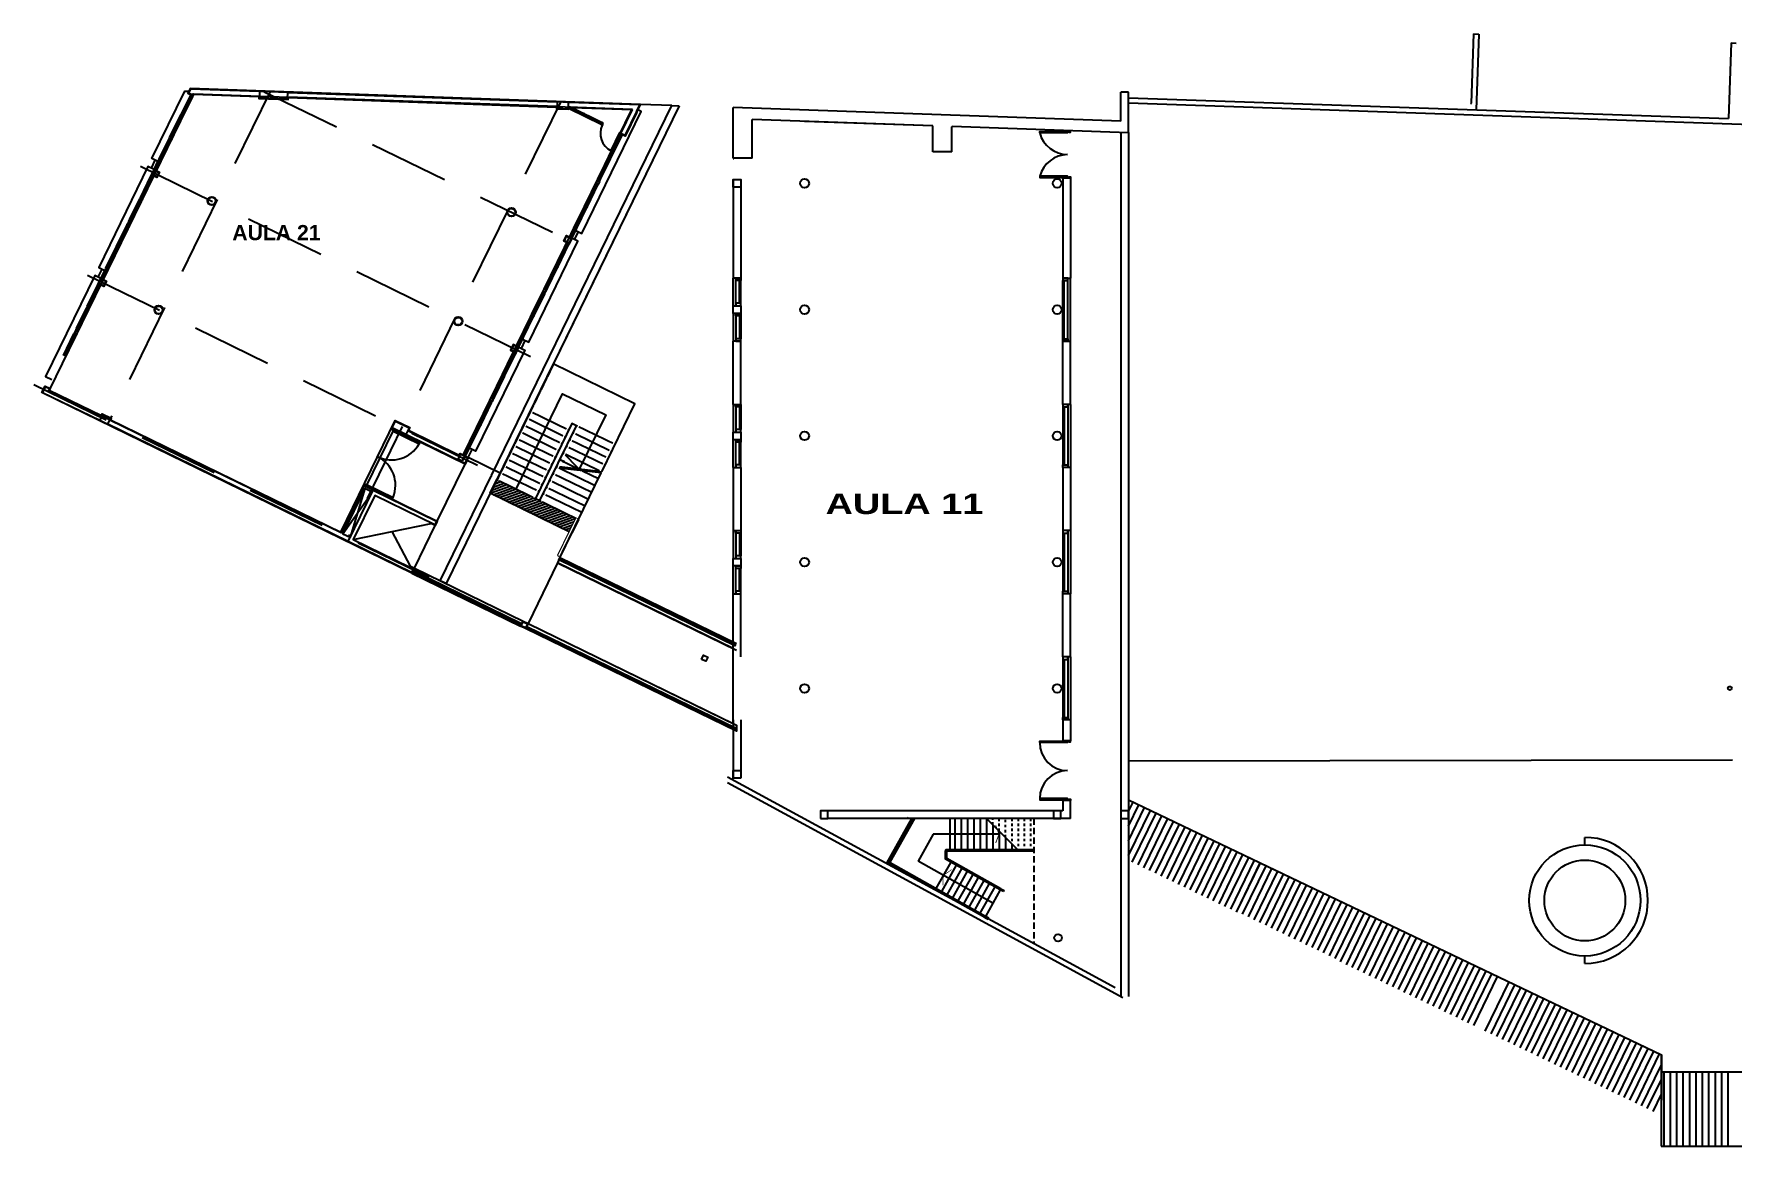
# Model space of a CAD drawing. Header units: millimetres. Extents: x -735 to -481, y 85 to 450.
# Drawn here: x -735.2 to -667.9, y 342.4 to 386.4 of the extents above; entities that cross this region are included whole.
import ezdxf

# ---------------------------------------------------------------- set-up
doc = ezdxf.new("R2010")
doc.units = ezdxf.units.MM
doc.linetypes.add('DASHED', pattern=[0.75, 0.5, -0.25])
doc.linetypes.add('HIDDEN2', pattern=[4.7625, 3.175, -1.5875])
doc.layers.get('0').update_dxf_attribs({"color": 6, "linetype": 'CONTINUOUS'})
for name, color, linetype in [('A-MUROS', 5, 'CONTINUOUS'), ('A-PROYECCION', 3, 'DASHED'), ('BLOQUES', 1, 'CONTINUOUS'), ('CARPDET', 1, 'CONTINUOUS'), ('CARPINTERIAS', 2, 'CONTINUOUS'), ('dib - cotas', 1, 'CONTINUOUS'), ('dib - muro vista1', 1, 'CONTINUOUS'), ('dib - muro vista2', 2, 'CONTINUOUS'), ('dib - texto', 2, 'CONTINUOUS'), ('dib-carp barandas 1', 1, 'CONTINUOUS'), ('dib-carp vista 0', 14, 'CONTINUOUS'), ('dib-carp vista 1', 1, 'CONTINUOUS'), ('dib-carp vista 2', 2, 'CONTINUOUS'), ('dib-columnas', 6, 'CONTINUOUS'), ('dib-durlock caldera', 14, 'CONTINUOUS'), ('dib-ejes EST', 14, 'HIDDEN2'), ('dib-muros vista 1', 1, 'CONTINUOUS'), ('dib-muros vista 2', 2, 'CONTINUOUS'), ('dib-muros vista 3', 3, 'CONTINUOUS'), ('dib-proyec aereas', 2, 'HIDDEN2'), ('dib-revoque', 14, 'CONTINUOUS'), ('dib-solados', 14, 'CONTINUOUS'), ('dib-tabique h°a°', 6, 'CONTINUOUS'), ('E-COLUMNAS CILINDRICAS', 6, 'CONTINUOUS'), ('ESCALERA', 2, 'CONTINUOUS'), ('ESTRUCTURA', 6, 'CONTINUOUS'), ('T-TIPO MURO', 1, 'CONTINUOUS'), ('tramas-otras', 14, 'CONTINUOUS'), ('VISTA', 1, 'CONTINUOUS'), ('VISTA2', 2, 'CONTINUOUS')]:
    doc.layers.add(name, color=color, linetype=linetype)
doc.layers.add('SUPERFICIES', color=6, linetype='CONTINUOUS', plot=False)
doc.styles.add('STYLE1', font='swisseb.ttf', dxfattribs={"width": 1.32})

# ---------------------------------------------------------------- blocks, each defined once
blk = doc.blocks.new('P70')
at = {"color": 2}
for points in [[(0, 0.003), (0.001, 0.003), (0.001, 0.001), (0.001, 0.001), (0.001, 0), (0.001, 0), (0.001, 0), (0, 0)], [(0.02, 0.003), (0.02, 0.003), (0.02, 0.001), (0.019, 0.001), (0.019, 0), (0.02, 0), (0.02, 0), (0.02, 0)]]:
    blk.add_lwpolyline(points, dxfattribs=at)
at = {"color": 3}
blk.add_lwpolyline([(0.001, 0.003), (0.002, 0.003), (0.002, 0.02), (0.001, 0.02)], close=True, dxfattribs=at)
at = {"color": 1}
blk.add_arc((0.002, 0.003), 0.0178, 0, 90, dxfattribs=at)
blk = doc.blocks.new('P.D.')
for points in [[(-0.511, -0.155), (-0.511, -0.205), (-1.665, -0.205), (-1.665, -0.155)], [(-0.511, -2.635), (-0.511, -2.585), (-1.665, -2.585), (-1.665, -2.635)]]:
    blk.add_lwpolyline(points, close=True)
for points in [[(-0.4, -0.13), (-0.511, -0.13), (-0.511, -0.155), (-0.455, -0.155), (-0.455, -0.18), (-0.4, -0.18), (-0.4, -0.15), (-0.4, -0.15), (-0.4, -0.13)], [(-0.4, -2.66), (-0.511, -2.66), (-0.511, -2.635), (-0.455, -2.635), (-0.455, -2.61), (-0.4, -2.61), (-0.4, -2.64), (-0.4, -2.64), (-0.4, -2.66)]]:
    blk.add_lwpolyline(points)
for centre, start, end in [((-0.406, -0.134), 183.24263, 270.25704), ((-0.406, -2.656), 89.74296, 176.75737)]:
    blk.add_arc(centre, 1.261, start, end)
blk = doc.blocks.new('PTA-100')
blk.add_line((0, 0), (0.035, 0))
for points in [[(0.023, 0.058), (0.047, 0.058), (0.047, 1.012), (0.023, 1.012)], [(0.965, 0), (1, 0), (1, 0.058), (0.977, 0.058), (0.977, 0.035), (0.965, 0.035)]]:
    blk.add_lwpolyline(points, close=True)
blk.add_lwpolyline([(0.035, 0), (0.035, 0.035), (0.023, 0.035), (0.023, 0.058), (0, 0.058), (0, 0)])
blk.add_arc((0.023, 0.058), 0.953, 0, 90)

msp = doc.modelspace()

# ---------------------------------------------------------------- hatches: boundary and pattern name
at = {"layer": 'tramas-otras'}
h = msp.add_hatch(dxfattribs=at)
h.set_pattern_fill('LINE', color=256, scale=0.03, angle=20)
h.set_pattern_definition([(20, (-648.69454, 381.19657), (-0.03257742, 0.08950572), [])])
h.paths.add_polyline_path([(-717.1, 368.26), (-716.837, 368.8), (-713.602, 367.222), (-713.865, 366.682)])

# ---------------------------------------------------------------- linework, layer by layer
for points in [[(-694.236, 382.585), (-694.236, 382.53), (-695.343, 382.53), (-695.343, 382.585)], [(-694.236, 380.76), (-694.236, 380.816), (-695.343, 380.816), (-695.343, 380.76)], [(-694.236, 358.438), (-694.236, 358.383), (-695.343, 358.383), (-695.343, 358.438)], [(-694.236, 356.114), (-694.236, 356.169), (-695.343, 356.169), (-695.343, 356.114)]]:
    msp.add_lwpolyline(points, close=True)
for points in [[(-694.236, 382.612), (-694.236, 382.585), (-694.181, 382.585), (-694.181, 382.557), (-694.126, 382.557), (-694.126, 382.585), (-694.126, 382.585), (-694.126, 382.612)], [(-694.236, 380.74), (-694.236, 380.76), (-694.181, 380.76), (-694.181, 380.788), (-694.126, 380.788), (-694.126, 380.76), (-694.126, 380.76), (-694.126, 380.74)], [(-694.236, 358.458), (-694.236, 358.438), (-694.181, 358.438), (-694.181, 358.41), (-694.126, 358.41), (-694.126, 358.438), (-694.126, 358.438), (-694.126, 358.458)], [(-694.236, 356.086), (-694.236, 356.114), (-694.181, 356.114), (-694.181, 356.141), (-694.126, 356.141), (-694.126, 356.114), (-694.126, 356.114), (-694.126, 356.086)]]:
    msp.add_lwpolyline(points)
at = {"layer": 'A-MUROS'}
for p, q in [((-678.161, 386.447), (-678.256, 383.709)), ((-678.161, 386.447), (-677.961, 386.44)), ((-678.161, 386.447), (-677.961, 386.44)), ((-677.961, 386.44), (-678.065, 383.442)), ((-677.961, 386.44), (-678.065, 383.442)), ((-667.967, 386.091), (-668.071, 383.093)), ((-667.967, 386.091), (-667.767, 386.084)), ((-691.826, 383.922), (-668.071, 383.093)), ((-707.476, 383.079), (-707.476, 383.53)), ((-707.476, 383.079), (-707.476, 383.53)), ((-707.476, 381.53), (-707.476, 383.53)), ((-707.476, 383.079), (-707.476, 383.53)), ((-692.126, 382.992), (-707.476, 383.53)), ((-691.826, 383.722), (-657.685, 382.53)), ((-699.567, 382.803), (-706.726, 383.053)), ((-706.726, 381.53), (-706.726, 383.053)), ((-699.567, 382.803), (-706.726, 383.053)), ((-699.567, 382.803), (-706.726, 383.053)), ((-699.567, 382.803), (-704.651, 382.98)), ((-699.567, 382.803), (-704.651, 382.98)), ((-699.567, 382.803), (-704.651, 382.98)), ((-699.567, 381.776), (-699.567, 382.803)), ((-698.817, 381.776), (-698.817, 382.767)), ((-691.826, 382.53), (-698.807, 382.777)), ((-706.726, 381.53), (-707.476, 381.53)), ((-698.817, 381.776), (-699.567, 381.776)), ((-707.476, 380.68), (-707.476, 376.78)), ((-694.426, 380.74), (-694.426, 376.78)), ((-694.126, 380.74), (-694.126, 376.78)), ((-707.176, 380.38), (-707.176, 376.78)), ((-707.176, 376.78), (-707.476, 376.78)), ((-694.426, 376.78), (-694.126, 376.78)), ((-707.476, 371.78), (-707.476, 374.28)), ((-707.176, 374.28), (-707.476, 374.28)), ((-707.176, 371.78), (-707.176, 374.28)), ((-694.426, 371.78), (-694.426, 374.28)), ((-694.426, 374.28), (-694.126, 374.28)), ((-694.126, 371.78), (-694.126, 374.28)), ((-707.476, 371.78), (-707.176, 371.78)), ((-694.126, 371.78), (-694.426, 371.78)), ((-707.476, 369.28), (-707.476, 366.78)), ((-707.476, 369.28), (-707.176, 369.28)), ((-707.176, 369.28), (-707.176, 366.78)), ((-694.426, 369.28), (-694.426, 366.78)), ((-694.126, 369.28), (-694.426, 369.28)), ((-694.126, 369.28), (-694.126, 366.78)), ((-707.476, 366.78), (-707.176, 366.78)), ((-707.476, 361.78), (-707.476, 364.28)), ((-707.476, 364.28), (-707.176, 364.28)), ((-707.176, 361.78), (-707.176, 364.28)), ((-694.426, 361.78), (-694.426, 364.28)), ((-694.126, 364.28), (-694.426, 364.28)), ((-694.126, 361.78), (-694.126, 364.28)), ((-694.126, 361.78), (-694.426, 361.78)), ((-707.476, 359.28), (-707.476, 356.98)), ((-707.176, 359.28), (-707.176, 357.248)), ((-694.426, 359.28), (-694.426, 358.458)), ((-694.126, 359.28), (-694.426, 359.28)), ((-694.126, 359.28), (-694.126, 358.458)), ((-707.707, 357.031), (-692.357, 348.685)), ((-707.707, 356.803), (-692.056, 348.294)), ((-694.426, 355.68), (-703.727, 355.68)), ((-694.426, 356.086), (-694.426, 355.68)), ((-694.126, 355.38), (-703.726, 355.38))]:
    msp.add_line(p, q, dxfattribs=at)
for points in [[(-691.826, 384.142), (-692.126, 384.142)], [(-692.126, 382.992), (-692.126, 384.142)], [(-691.826, 382.53), (-691.826, 384.142)], [(-691.826, 382.982), (-691.826, 384.141)], [(-692.126, 382.542), (-692.126, 382.543)], [(-691.826, 382.53), (-691.826, 382.532)], [(-691.826, 382.53), (-691.826, 382.532)], [(-694.126, 380.74), (-694.426, 380.74)], [(-694.126, 358.458), (-694.426, 358.458)], [(-694.126, 356.086), (-694.426, 356.086)], [(-694.126, 355.38), (-694.126, 356.086)]]:
    msp.add_lwpolyline(points, dxfattribs=at)
msp.add_lwpolyline([(-704.027, 355.38), (-703.727, 355.38), (-703.727, 355.68), (-704.027, 355.68)], close=True, dxfattribs=at)
for centre, start, end in [((-678.266, 383.709), 267.99547, 358), ((-698.807, 382.767), 87.98674, 180)]:
    msp.add_arc(centre, 0.01, start, end, dxfattribs=at)
at = {"layer": 'A-PROYECCION', "ltscale": 0.03}
for p, q in [((-697.201, 355.13), (-697.201, 355.38)), ((-696.951, 354.88), (-696.951, 355.38)), ((-696.701, 354.63), (-696.701, 355.38)), ((-696.451, 355.38), (-696.451, 354.38)), ((-696.201, 355.38), (-696.201, 354.135)), ((-695.951, 355.38), (-695.951, 354.135)), ((-695.701, 355.38), (-695.701, 354.135))]:
    msp.add_line(p, q, dxfattribs=at)
at = {"layer": 'BLOQUES'}
for centre, radius, start, end in [((-694.218, 382.839), 1.167, 195.39356, 269.11556), ((-694.217, 380.504), 1.168, 90.94552, 164.54536), ((-694.236, 358.383), 1.107, 180, 270), ((-694.236, 356.169), 1.107, 90, 180)]:
    msp.add_arc(centre, radius, start, end, dxfattribs=at)
at = {"layer": 'CARPDET'}
for p, q in [((-707.226, 375.78), (-707.226, 376.68)), ((-707.176, 375.78), (-707.176, 376.68)), ((-694.426, 374.38), (-694.426, 376.68)), ((-694.376, 374.38), (-694.376, 376.68)), ((-707.226, 375.28), (-707.226, 374.38)), ((-707.176, 375.28), (-707.176, 374.38)), ((-707.226, 371.68), (-707.226, 370.78)), ((-707.176, 371.68), (-707.176, 370.78)), ((-694.426, 371.68), (-694.426, 369.38)), ((-694.376, 371.68), (-694.376, 369.38)), ((-707.226, 369.38), (-707.226, 370.28)), ((-707.176, 369.38), (-707.176, 370.28)), ((-707.226, 366.68), (-707.226, 365.78)), ((-707.176, 366.68), (-707.176, 365.78)), ((-694.426, 366.68), (-694.426, 364.38)), ((-694.376, 366.68), (-694.376, 364.38)), ((-707.226, 364.38), (-707.226, 365.28)), ((-707.176, 364.38), (-707.176, 365.28)), ((-694.426, 361.68), (-694.426, 359.38)), ((-694.376, 361.68), (-694.376, 359.38))]:
    msp.add_line(p, q, dxfattribs=at)
at = {"layer": 'CARPINTERIAS'}
for p, q in [((-707.376, 375.68), (-707.376, 376.68)), ((-694.226, 374.28), (-694.226, 376.68)), ((-707.376, 375.38), (-707.376, 374.38)), ((-707.376, 371.78), (-707.376, 370.78)), ((-694.226, 371.78), (-694.226, 369.38)), ((-707.376, 369.28), (-707.376, 370.28)), ((-707.376, 366.78), (-707.376, 365.78)), ((-694.226, 366.78), (-694.226, 364.38)), ((-707.376, 364.28), (-707.376, 365.28)), ((-694.226, 361.78), (-694.226, 359.38))]:
    msp.add_line(p, q, dxfattribs=at)
for points in [[(-707.176, 376.78), (-707.176, 376.68), (-707.376, 376.68), (-707.376, 376.78)], [(-694.426, 376.78), (-694.426, 376.68), (-694.226, 376.68), (-694.226, 376.78)], [(-707.176, 375.68), (-707.176, 375.78), (-707.376, 375.78), (-707.376, 375.68)], [(-707.176, 375.38), (-707.176, 375.28), (-707.376, 375.28), (-707.376, 375.38)], [(-707.176, 374.28), (-707.176, 374.38), (-707.376, 374.38), (-707.376, 374.28)], [(-694.426, 374.28), (-694.426, 374.38), (-694.226, 374.38), (-694.226, 374.28)], [(-707.176, 371.78), (-707.176, 371.68), (-707.376, 371.68), (-707.376, 371.78)], [(-694.426, 371.78), (-694.426, 371.68), (-694.226, 371.68), (-694.226, 371.78)], [(-707.176, 370.68), (-707.176, 370.78), (-707.376, 370.78), (-707.376, 370.68)], [(-707.176, 370.38), (-707.176, 370.28), (-707.376, 370.28), (-707.376, 370.38)], [(-707.176, 369.28), (-707.176, 369.38), (-707.376, 369.38), (-707.376, 369.28)], [(-694.426, 369.28), (-694.426, 369.38), (-694.226, 369.38), (-694.226, 369.28)], [(-707.176, 366.78), (-707.176, 366.68), (-707.376, 366.68), (-707.376, 366.78)], [(-707.176, 365.68), (-707.176, 365.78), (-707.376, 365.78), (-707.376, 365.68)], [(-707.176, 365.38), (-707.176, 365.28), (-707.376, 365.28), (-707.376, 365.38)], [(-707.176, 364.28), (-707.176, 364.38), (-707.376, 364.38), (-707.376, 364.28)], [(-694.426, 364.28), (-694.426, 364.38), (-694.226, 364.38), (-694.226, 364.28)], [(-694.426, 361.78), (-694.426, 361.68), (-694.226, 361.68), (-694.226, 361.78)], [(-694.426, 359.28), (-694.426, 359.38), (-694.226, 359.38), (-694.226, 359.28)]]:
    msp.add_lwpolyline(points, close=True, dxfattribs=at)
at = {"layer": 'dib - cotas'}
for p, q in [((-707.476, 375.68), (-707.476, 376.78)), ((-694.126, 374.28), (-694.126, 376.78)), ((-707.476, 375.38), (-707.476, 374.28)), ((-707.476, 371.78), (-707.476, 370.68)), ((-694.126, 371.78), (-694.126, 369.28)), ((-707.476, 369.28), (-707.476, 370.38)), ((-707.476, 366.78), (-707.476, 365.68)), ((-694.126, 366.78), (-694.126, 364.28)), ((-707.476, 364.28), (-707.476, 365.38)), ((-694.126, 361.78), (-694.126, 359.28)), ((-670.728, 345.344), (-596.445, 345.344)), ((-670.73, 342.409), (-596.445, 342.409))]:
    msp.add_line(p, q, dxfattribs=at)
msp.add_lwpolyline([(-691.826, 356.117), (-670.722, 346.019), (-670.73, 342.409)], dxfattribs=at)
at = {"layer": 'dib - muro vista1'}
for p, q in [((-667.917, 357.691), (-691.826, 357.653)), ((-691.826, 355.661), (-691.646, 356.031)), ((-691.826, 355.08), (-691.417, 355.921)), ((-691.826, 354.499), (-691.188, 355.812)), ((-691.826, 353.918), (-690.959, 355.702)), ((-700.56, 355.391), (-700.537, 355.435)), ((-691.675, 353.647), (-690.73, 355.593)), ((-691.446, 353.538), (-690.5, 355.483)), ((-691.217, 353.428), (-690.271, 355.373)), ((-690.988, 353.319), (-690.042, 355.264)), ((-690.758, 353.209), (-689.813, 355.154)), ((-690.529, 353.099), (-689.584, 355.044)), ((-690.3, 352.99), (-689.355, 354.935)), ((-690.071, 352.88), (-689.126, 354.825)), ((-689.842, 352.77), (-688.897, 354.715)), ((-689.613, 352.661), (-688.667, 354.606)), ((-689.384, 352.551), (-688.438, 354.496)), ((-689.155, 352.442), (-688.209, 354.387)), ((-673.757, 354.333), (-673.757, 354.633)), ((-688.925, 352.332), (-687.98, 354.277)), ((-688.696, 352.222), (-687.751, 354.167)), ((-688.467, 352.113), (-687.522, 354.058)), ((-688.238, 352.003), (-687.293, 353.948)), ((-688.009, 351.893), (-687.064, 353.838)), ((-687.78, 351.784), (-686.834, 353.729)), ((-687.551, 351.674), (-686.605, 353.619)), ((-687.539, 351.699), (-686.593, 353.644)), ((-687.309, 351.589), (-686.364, 353.534)), ((-687.08, 351.48), (-686.135, 353.425)), ((-686.851, 351.37), (-685.906, 353.315)), ((-686.622, 351.26), (-685.677, 353.206)), ((-686.393, 351.151), (-685.448, 353.096)), ((-686.164, 351.041), (-685.218, 352.986)), ((-685.935, 350.932), (-684.989, 352.877)), ((-685.706, 350.822), (-684.76, 352.767)), ((-685.476, 350.712), (-684.531, 352.657)), ((-685.247, 350.603), (-684.302, 352.548)), ((-685.018, 350.493), (-684.073, 352.438)), ((-684.789, 350.383), (-683.844, 352.328)), ((-684.56, 350.274), (-683.615, 352.219)), ((-684.331, 350.164), (-683.385, 352.109)), ((-684.102, 350.054), (-683.156, 352)), ((-683.873, 349.945), (-682.927, 351.89)), ((-683.643, 349.835), (-682.698, 351.78)), ((-683.426, 349.701), (-682.481, 351.646)), ((-683.414, 349.726), (-682.469, 351.671)), ((-683.197, 349.591), (-682.252, 351.536)), ((-682.968, 349.481), (-682.023, 351.426)), ((-682.739, 349.372), (-681.794, 351.317)), ((-682.51, 349.262), (-681.565, 351.207)), ((-682.281, 349.152), (-681.335, 351.098)), ((-682.052, 349.043), (-681.106, 350.988)), ((-681.823, 348.933), (-680.877, 350.878)), ((-681.593, 348.824), (-680.648, 350.769)), ((-681.364, 348.714), (-680.419, 350.659)), ((-681.135, 348.604), (-680.19, 350.549)), ((-680.906, 348.495), (-679.961, 350.44)), ((-680.677, 348.385), (-679.732, 350.33)), ((-680.448, 348.275), (-679.502, 350.22)), ((-680.219, 348.166), (-679.273, 350.111)), ((-679.99, 348.056), (-679.044, 350.001)), ((-679.76, 347.946), (-678.815, 349.892)), ((-679.531, 347.837), (-678.586, 349.782)), ((-679.302, 347.727), (-678.357, 349.672)), ((-673.757, 349.633), (-673.757, 349.933)), ((-679.073, 347.618), (-678.128, 349.563)), ((-678.844, 347.508), (-677.899, 349.453)), ((-678.615, 347.398), (-677.669, 349.343)), ((-678.386, 347.289), (-677.44, 349.234)), ((-678.157, 347.179), (-677.211, 349.124)), ((-677.698, 346.96), (-676.753, 348.905)), ((-677.469, 346.85), (-676.524, 348.795)), ((-677.24, 346.74), (-676.295, 348.686)), ((-677.011, 346.631), (-676.066, 348.576)), ((-676.782, 346.521), (-675.836, 348.466)), ((-676.553, 346.412), (-675.607, 348.357)), ((-676.324, 346.302), (-675.378, 348.247)), ((-676.094, 346.192), (-675.149, 348.137)), ((-675.865, 346.083), (-674.92, 348.028)), ((-675.636, 345.973), (-674.691, 347.918)), ((-675.407, 345.863), (-674.462, 347.808)), ((-675.178, 345.754), (-674.233, 347.699)), ((-674.949, 345.644), (-674.003, 347.589)), ((-674.72, 345.534), (-673.774, 347.48)), ((-674.491, 345.425), (-673.545, 347.37)), ((-674.261, 345.315), (-673.316, 347.26)), ((-674.032, 345.206), (-673.087, 347.151)), ((-673.803, 345.096), (-672.858, 347.041)), ((-673.574, 344.986), (-672.629, 346.931)), ((-673.345, 344.877), (-672.4, 346.822)), ((-673.116, 344.767), (-672.17, 346.712)), ((-672.887, 344.657), (-671.941, 346.602)), ((-672.658, 344.548), (-671.712, 346.493)), ((-672.428, 344.438), (-671.483, 346.383)), ((-672.428, 344.438), (-671.483, 346.383)), ((-672.199, 344.328), (-671.254, 346.274)), ((-671.97, 344.219), (-671.025, 346.164)), ((-671.741, 344.109), (-670.796, 346.054)), ((-671.512, 344), (-670.722, 345.625)), ((-670.722, 343.091), (-670.722, 346.027)), ((-671.283, 343.89), (-670.722, 345.043)), ((-670.62, 342.409), (-670.62, 345.344)), ((-670.366, 342.409), (-670.366, 345.344)), ((-670.112, 342.409), (-670.112, 345.344)), ((-669.858, 342.409), (-669.858, 345.344)), ((-669.604, 342.409), (-669.604, 345.344)), ((-669.35, 342.409), (-669.35, 345.344)), ((-669.096, 342.409), (-669.096, 345.344)), ((-668.842, 342.409), (-668.842, 345.344)), ((-668.588, 342.409), (-668.588, 345.344)), ((-668.334, 342.409), (-668.334, 345.344)), ((-668.08, 342.409), (-668.08, 345.344)), ((-671.054, 343.78), (-670.722, 344.462))]:
    msp.add_line(p, q, dxfattribs=at)
at = {"layer": 'dib - muro vista1', "linetype": 'DASHED', "ltscale": 0.5}
msp.add_line((-695.579, 355.382), (-695.578, 350.436), dxfattribs=at)
at = {"layer": 'dib - muro vista1'}
for radius in [2.2, 1.6]:
    msp.add_circle((-673.757, 352.133), radius, dxfattribs=at)
msp.add_arc((-673.757, 352.133), 2.5, 270, 90, dxfattribs=at)
at = {"layer": 'dib - muro vista2'}
for p, q in [((-692.126, 382.542), (-692.126, 348.332)), ((-691.826, 382.542), (-691.826, 348.332))]:
    msp.add_line(p, q, dxfattribs=at)
at = {"layer": 'dib - texto'}
msp.add_line((-694.126, 366.78), (-694.426, 366.78), dxfattribs=at)
msp.add_lwpolyline([(-694.426, 366.78), (-694.426, 366.68), (-694.226, 366.68), (-694.226, 366.78)], close=True, dxfattribs=at)
at = {"layer": 'dib-carp barandas 1'}
for points in [[(-720.093, 365.158), (-720.115, 365.113), (-715.909, 363.062), (-715.887, 363.107)], [(-707.393, 358.964), (-707.415, 358.919), (-715.639, 362.93), (-715.617, 362.975)]]:
    msp.add_lwpolyline(points, close=True, dxfattribs=at)
at = {"layer": 'dib-carp vista 0'}
for p, q in [((-728.958, 384.052), (-729.352, 383.243)), ((-729.792, 382.342), (-729.374, 383.198)), ((-730.141, 381.397), (-729.724, 382.253)), ((-712.309, 381.553), (-711.891, 382.409)), ((-730.407, 381.081), (-730.253, 381.396)), ((-712.838, 380.695), (-712.42, 381.552)), ((-730.951, 379.964), (-730.534, 380.82)), ((-713.253, 379.616), (-712.836, 380.472)), ((-731.301, 379.019), (-730.883, 379.876)), ((-713.783, 378.759), (-713.365, 379.615)), ((-731.896, 378.027), (-731.478, 378.884)), ((-713.958, 378.399), (-713.804, 378.714)), ((-732.246, 377.083), (-731.828, 377.939)), ((-714.413, 377.238), (-713.995, 378.095)), ((-714.942, 376.381), (-714.525, 377.237)), ((-732.511, 376.767), (-732.357, 377.081)), ((-733.056, 375.65), (-732.638, 376.506)), ((-715.357, 375.302), (-714.94, 376.158)), ((-733.405, 374.705), (-732.988, 375.561)), ((-715.887, 374.444), (-715.469, 375.3)), ((-734, 373.713), (-733.583, 374.569)), ((-716.062, 374.085), (-715.909, 374.399)), ((-717.991, 370.13), (-717.573, 370.986))]:
    msp.add_line(p, q, dxfattribs=at)
for points in [[(-729.263, 383.255), (-728.912, 383.974)], [(-729.329, 383.12), (-729.724, 382.309)], [(-730.187, 381.475), (-729.791, 382.286)], [(-711.98, 382.397), (-712.376, 381.585)], [(-730.317, 381.093), (-730.208, 381.318)], [(-712.749, 380.707), (-712.353, 381.519)], [(-730.488, 380.743), (-730.884, 379.931)], [(-731.346, 379.097), (-730.951, 379.908)], [(-712.925, 380.46), (-713.321, 379.649)], [(-713.693, 378.771), (-713.298, 379.582)], [(-731.433, 378.806), (-731.829, 377.995)], [(-713.869, 378.411), (-713.759, 378.636)], [(-732.291, 377.16), (-731.895, 377.972)], [(-714.084, 378.082), (-714.48, 377.271)], [(-714.853, 376.393), (-714.457, 377.204)], [(-732.421, 376.779), (-732.312, 377.004)], [(-732.593, 376.428), (-732.988, 375.617)], [(-715.029, 376.146), (-715.425, 375.334)], [(-733.451, 374.783), (-733.055, 375.594)], [(-715.797, 374.456), (-715.402, 375.268)], [(-733.537, 374.492), (-733.933, 373.68)], [(-715.973, 374.097), (-715.863, 374.322)], [(-717.133, 371.831), (-717.529, 371.02)], [(-717.902, 370.142), (-717.506, 370.953)], [(-718.122, 369.805), (-718.012, 370.029)]]:
    msp.add_lwpolyline(points, dxfattribs=at)
at = {"layer": 'dib-carp vista 1'}
for p, q in [((-728.935, 383.985), (-729.286, 383.266)), ((-728.89, 383.963), (-729.241, 383.244)), ((-729.747, 382.32), (-729.351, 383.131)), ((-729.702, 382.298), (-729.306, 383.109)), ((-730.209, 381.486), (-729.814, 382.297)), ((-730.164, 381.464), (-729.769, 382.275)), ((-712.398, 381.596), (-712.003, 382.408)), ((-712.353, 381.575), (-711.958, 382.386)), ((-730.34, 381.104), (-730.23, 381.329)), ((-730.295, 381.082), (-730.185, 381.307)), ((-712.771, 380.718), (-712.375, 381.53)), ((-712.726, 380.697), (-712.33, 381.508)), ((-730.906, 379.942), (-730.511, 380.754)), ((-730.861, 379.921), (-730.466, 380.732)), ((-731.369, 379.108), (-730.973, 379.919)), ((-731.324, 379.086), (-730.928, 379.897)), ((-713.343, 379.66), (-712.947, 380.471)), ((-713.298, 379.638), (-712.903, 380.449)), ((-713.716, 378.782), (-713.32, 379.593)), ((-713.671, 378.76), (-713.275, 379.571)), ((-731.851, 378.006), (-731.455, 378.817)), ((-731.806, 377.984), (-731.411, 378.795)), ((-713.891, 378.422), (-713.781, 378.647)), ((-713.846, 378.4), (-713.737, 378.625)), ((-732.314, 377.171), (-731.918, 377.982)), ((-732.269, 377.149), (-731.873, 377.961)), ((-714.503, 377.282), (-714.107, 378.093)), ((-714.458, 377.26), (-714.062, 378.071)), ((-714.875, 376.404), (-714.48, 377.215)), ((-714.83, 376.382), (-714.435, 377.193)), ((-732.444, 376.79), (-732.334, 377.015)), ((-732.399, 376.768), (-732.289, 376.993)), ((-733.011, 375.628), (-732.615, 376.439)), ((-732.966, 375.606), (-732.57, 376.417)), ((-715.447, 375.345), (-715.052, 376.156)), ((-715.402, 375.323), (-715.007, 376.135)), ((-733.473, 374.794), (-733.077, 375.605)), ((-733.428, 374.772), (-733.033, 375.583)), ((-715.82, 374.467), (-715.424, 375.278)), ((-715.775, 374.445), (-715.379, 375.257)), ((-733.955, 373.691), (-733.56, 374.502)), ((-733.91, 373.669), (-733.515, 374.481)), ((-715.995, 374.108), (-715.886, 374.333)), ((-715.95, 374.086), (-715.841, 374.311)), ((-717.551, 371.031), (-717.156, 371.842)), ((-717.924, 370.153), (-717.528, 370.964)), ((-717.879, 370.131), (-717.484, 370.942)), ((-718.144, 369.816), (-718.035, 370.04)), ((-718.099, 369.794), (-717.99, 370.018))]:
    msp.add_line(p, q, dxfattribs=at)
at = {"layer": 'dib-carp vista 2'}
for points in [[(-728.89, 383.963), (-728.868, 384.008), (-728.913, 384.03), (-728.935, 383.985)], [(-729.263, 383.199), (-729.284, 383.154), (-729.374, 383.198), (-729.352, 383.243)], [(-729.263, 383.199), (-729.284, 383.154), (-729.374, 383.198), (-729.352, 383.243)], [(-729.263, 383.199), (-729.241, 383.244), (-729.286, 383.266), (-729.307, 383.221)], [(-729.284, 383.154), (-729.306, 383.109), (-729.351, 383.131), (-729.329, 383.176)], [(-729.747, 382.32), (-729.769, 382.275), (-729.814, 382.297), (-729.792, 382.342)], [(-729.702, 382.298), (-729.724, 382.253), (-729.769, 382.275), (-729.747, 382.32)], [(-711.981, 382.453), (-712.003, 382.408), (-711.958, 382.386), (-711.936, 382.431)], [(-711.959, 382.497), (-711.981, 382.453), (-711.891, 382.409), (-711.869, 382.454)], [(-711.959, 382.497), (-711.981, 382.453), (-711.891, 382.409), (-711.869, 382.454)], [(-730.141, 381.397), (-730.163, 381.352), (-730.253, 381.396), (-730.231, 381.441)], [(-730.141, 381.397), (-730.163, 381.352), (-730.253, 381.396), (-730.231, 381.441)], [(-730.164, 381.464), (-730.186, 381.419), (-730.231, 381.441), (-730.209, 381.486)], [(-730.208, 381.374), (-730.23, 381.329), (-730.185, 381.307), (-730.163, 381.352)], [(-712.398, 381.596), (-712.42, 381.552), (-712.375, 381.53), (-712.353, 381.575)], [(-712.353, 381.575), (-712.375, 381.53), (-712.33, 381.508), (-712.309, 381.553)], [(-730.422, 380.822), (-730.444, 380.777), (-730.534, 380.82), (-730.512, 380.865)], [(-730.422, 380.822), (-730.444, 380.777), (-730.534, 380.82), (-730.512, 380.865)], [(-730.444, 380.777), (-730.466, 380.732), (-730.511, 380.754), (-730.489, 380.799)], [(-730.34, 381.104), (-730.362, 381.059), (-730.317, 381.037), (-730.295, 381.082)], [(-712.904, 380.561), (-712.926, 380.516), (-712.836, 380.472), (-712.814, 380.517)], [(-712.904, 380.561), (-712.926, 380.516), (-712.836, 380.472), (-712.814, 380.517)], [(-712.86, 380.65), (-712.77, 380.607), (-712.814, 380.517), (-712.904, 380.561)], [(-712.838, 380.695), (-712.86, 380.65), (-712.77, 380.607), (-712.748, 380.652)], [(-712.838, 380.695), (-712.86, 380.65), (-712.77, 380.607), (-712.748, 380.652)], [(-712.771, 380.718), (-712.793, 380.673), (-712.748, 380.652), (-712.726, 380.697)], [(-730.906, 379.942), (-730.928, 379.897), (-730.973, 379.919), (-730.951, 379.964)], [(-730.861, 379.921), (-730.883, 379.876), (-730.928, 379.897), (-730.906, 379.942)], [(-712.926, 380.516), (-712.947, 380.471), (-712.903, 380.449), (-712.881, 380.494)], [(-713.343, 379.66), (-713.365, 379.615), (-713.32, 379.593), (-713.298, 379.638)], [(-713.298, 379.638), (-713.32, 379.593), (-713.275, 379.571), (-713.253, 379.616)], [(-731.367, 378.885), (-731.389, 378.84), (-731.478, 378.884), (-731.457, 378.928)], [(-731.367, 378.885), (-731.389, 378.84), (-731.478, 378.884), (-731.457, 378.928)], [(-731.323, 378.975), (-731.413, 379.018), (-731.457, 378.928), (-731.367, 378.885)], [(-731.389, 378.84), (-731.411, 378.795), (-731.455, 378.817), (-731.434, 378.862)], [(-731.301, 379.019), (-731.323, 378.975), (-731.413, 379.018), (-731.391, 379.063)], [(-731.301, 379.019), (-731.323, 378.975), (-731.413, 379.018), (-731.391, 379.063)], [(-731.324, 379.086), (-731.346, 379.041), (-731.391, 379.063), (-731.369, 379.108)], [(-713.783, 378.759), (-713.804, 378.714), (-713.715, 378.67), (-713.693, 378.715)], [(-713.783, 378.759), (-713.804, 378.714), (-713.715, 378.67), (-713.693, 378.715)], [(-713.76, 378.692), (-713.781, 378.647), (-713.737, 378.625), (-713.715, 378.67)], [(-713.716, 378.782), (-713.738, 378.737), (-713.693, 378.715), (-713.671, 378.76)], [(-731.851, 378.006), (-731.873, 377.961), (-731.918, 377.982), (-731.896, 378.027)], [(-731.806, 377.984), (-731.828, 377.939), (-731.873, 377.961), (-731.851, 378.006)], [(-714.085, 378.138), (-714.107, 378.093), (-714.062, 378.071), (-714.04, 378.116)], [(-714.063, 378.183), (-714.085, 378.138), (-713.995, 378.095), (-713.973, 378.139)], [(-714.063, 378.183), (-714.085, 378.138), (-713.995, 378.095), (-713.973, 378.139)], [(-713.891, 378.422), (-713.913, 378.377), (-713.868, 378.355), (-713.846, 378.4)], [(-714.503, 377.282), (-714.525, 377.237), (-714.48, 377.215), (-714.458, 377.26)], [(-714.458, 377.26), (-714.48, 377.215), (-714.435, 377.193), (-714.413, 377.238)], [(-732.526, 376.507), (-732.548, 376.462), (-732.638, 376.506), (-732.616, 376.551)], [(-732.526, 376.507), (-732.548, 376.462), (-732.638, 376.506), (-732.616, 376.551)], [(-732.444, 376.79), (-732.466, 376.745), (-732.421, 376.723), (-732.399, 376.768)], [(-732.246, 377.083), (-732.267, 377.038), (-732.357, 377.081), (-732.335, 377.126)], [(-732.246, 377.083), (-732.267, 377.038), (-732.357, 377.081), (-732.335, 377.126)], [(-732.269, 377.149), (-732.291, 377.104), (-732.335, 377.126), (-732.314, 377.171)], [(-732.312, 377.06), (-732.334, 377.015), (-732.289, 376.993), (-732.267, 377.038)], [(-732.548, 376.462), (-732.57, 376.417), (-732.615, 376.439), (-732.593, 376.484)], [(-715.03, 376.201), (-715.052, 376.156), (-715.007, 376.135), (-714.985, 376.18)], [(-715.008, 376.246), (-715.03, 376.201), (-714.94, 376.158), (-714.918, 376.203)], [(-715.008, 376.246), (-715.03, 376.201), (-714.94, 376.158), (-714.918, 376.203)], [(-714.964, 376.336), (-714.874, 376.292), (-714.918, 376.203), (-715.008, 376.246)], [(-714.942, 376.381), (-714.964, 376.336), (-714.874, 376.292), (-714.852, 376.337)], [(-714.942, 376.381), (-714.964, 376.336), (-714.874, 376.292), (-714.852, 376.337)], [(-714.875, 376.404), (-714.897, 376.359), (-714.852, 376.337), (-714.83, 376.382)], [(-733.011, 375.628), (-733.033, 375.583), (-733.077, 375.605), (-733.056, 375.65)], [(-732.966, 375.606), (-732.988, 375.561), (-733.033, 375.583), (-733.011, 375.628)], [(-715.447, 375.345), (-715.469, 375.3), (-715.424, 375.278), (-715.402, 375.323)], [(-715.402, 375.323), (-715.424, 375.278), (-715.379, 375.257), (-715.357, 375.302)], [(-733.471, 374.57), (-733.493, 374.525), (-733.583, 374.569), (-733.561, 374.614)], [(-733.471, 374.57), (-733.493, 374.525), (-733.583, 374.569), (-733.561, 374.614)], [(-733.427, 374.66), (-733.517, 374.704), (-733.561, 374.614), (-733.471, 374.57)], [(-733.493, 374.525), (-733.515, 374.481), (-733.56, 374.502), (-733.538, 374.547)], [(-733.405, 374.705), (-733.427, 374.66), (-733.517, 374.704), (-733.495, 374.749)], [(-733.405, 374.705), (-733.427, 374.66), (-733.517, 374.704), (-733.495, 374.749)], [(-733.428, 374.772), (-733.45, 374.727), (-733.495, 374.749), (-733.473, 374.794)], [(-716.167, 373.869), (-716.189, 373.824), (-716.099, 373.78), (-716.077, 373.825)], [(-716.167, 373.869), (-716.189, 373.824), (-716.099, 373.78), (-716.077, 373.825)], [(-715.995, 374.108), (-716.017, 374.063), (-715.972, 374.041), (-715.95, 374.086)], [(-715.887, 374.444), (-715.909, 374.399), (-715.819, 374.356), (-715.797, 374.4)], [(-715.887, 374.444), (-715.909, 374.399), (-715.819, 374.356), (-715.797, 374.4)], [(-715.864, 374.377), (-715.886, 374.333), (-715.841, 374.311), (-715.819, 374.356)], [(-715.82, 374.467), (-715.842, 374.422), (-715.797, 374.4), (-715.775, 374.445)], [(-716.189, 373.824), (-716.211, 373.779), (-716.166, 373.757), (-716.144, 373.802)], [(-717.551, 371.031), (-717.573, 370.986), (-717.528, 370.964), (-717.507, 371.009)], [(-717.507, 371.009), (-717.528, 370.964), (-717.484, 370.942), (-717.462, 370.987)], [(-717.968, 370.063), (-717.99, 370.018), (-718.035, 370.04), (-718.013, 370.085)], [(-717.991, 370.13), (-718.013, 370.085), (-717.923, 370.041), (-717.901, 370.086)], [(-717.991, 370.13), (-718.013, 370.085), (-717.923, 370.041), (-717.901, 370.086)], [(-717.924, 370.153), (-717.946, 370.108), (-717.901, 370.086), (-717.879, 370.131)]]:
    msp.add_lwpolyline(points, close=True, dxfattribs=at)
at = {"layer": 'dib-columnas'}
for points in [[(-725.112, 384.127), (-726.231, 384.166), (-726.24, 383.916), (-725.121, 383.877)], [(-713.994, 383.738), (-714.444, 383.753), (-714.452, 383.504), (-714.003, 383.488)], [(-730.485, 380.875), (-730.397, 381.054), (-730.218, 380.967), (-730.305, 380.787)], [(-713.895, 378.346), (-713.982, 378.166), (-714.162, 378.254), (-714.075, 378.434)], [(-732.589, 376.56), (-732.502, 376.74), (-732.322, 376.652), (-732.409, 376.473)], [(-716.087, 373.852), (-715.999, 374.032), (-716.179, 374.119), (-716.266, 373.94)], [(-732.244, 370.996), (-732.134, 371.22), (-732.449, 371.374), (-732.558, 371.149)], [(-720.981, 370.843), (-720.85, 371.113), (-720.31, 370.85), (-720.442, 370.58)], [(-715.868, 363.009), (-715.789, 363.17), (-715.627, 363.092), (-715.706, 362.93)], [(-708.727, 361.682), (-708.649, 361.843), (-708.487, 361.764), (-708.566, 361.603)]]:
    msp.add_lwpolyline(points, close=True, dxfattribs=at)
at = {"layer": 'dib-durlock caldera'}
for points in [[(-713.983, 383.467), (-713.94, 383.556)], [(-713.866, 383.533), (-712.636, 382.934), (-712.678, 382.848), (-713.976, 383.481)], [(-713.941, 383.556), (-712.653, 382.928), (-712.684, 382.865), (-713.971, 383.493)]]:
    msp.add_lwpolyline(points, dxfattribs=at)
at = {"layer": 'dib-durlock caldera', "color": 3}
for points in [[(-713.942, 383.484), (-713.939, 383.477), (-713.971, 383.493), (-713.94, 383.556), (-713.909, 383.54), (-713.915, 383.538)], [(-713.787, 383.409), (-713.794, 383.406), (-713.762, 383.391), (-713.732, 383.454), (-713.763, 383.469), (-713.761, 383.463)], [(-713.428, 383.233), (-713.434, 383.231), (-713.403, 383.216), (-713.372, 383.279), (-713.404, 383.294), (-713.401, 383.287)], [(-713.068, 383.058), (-713.075, 383.056), (-713.043, 383.04), (-713.013, 383.103), (-713.044, 383.119), (-713.042, 383.112)], [(-712.709, 382.883), (-712.715, 382.88), (-712.684, 382.865), (-712.653, 382.928), (-712.685, 382.943), (-712.682, 382.936)]]:
    msp.add_lwpolyline(points, dxfattribs=at)
at = {"layer": 'dib-ejes EST'}
for p, q in [((-725.817, 384.172), (-732.156, 371.175)), ((-726.043, 384.16), (-713.399, 377.993)), ((-714.319, 383.749), (-722.701, 366.564)), ((-730.945, 381.21), (-715.503, 373.679)), ((-733.049, 376.896), (-717.607, 369.365)), ((-735.164, 372.559), (-719.525, 364.931))]:
    msp.add_line(p, q, dxfattribs=at)
at = {"layer": 'dib-muros vista 1'}
for p, q in [((-714.126, 370.481), (-715.654, 371.226)), ((-713.994, 370.751), (-715.522, 371.496)), ((-714.389, 369.942), (-715.917, 370.687)), ((-714.257, 370.212), (-715.785, 370.957)), ((-713.815, 370.663), (-712.287, 369.918)), ((-712.155, 370.188), (-713.683, 370.933)), ((-714.783, 369.133), (-716.311, 369.878)), ((-714.652, 369.403), (-716.18, 370.148)), ((-714.52, 369.672), (-716.048, 370.418)), ((-714.209, 369.854), (-712.681, 369.109)), ((-714.078, 370.124), (-712.55, 369.379)), ((-713.946, 370.394), (-712.418, 369.648)), ((-715.046, 368.594), (-716.574, 369.339)), ((-714.915, 368.863), (-716.443, 369.609)), ((-714.341, 369.585), (-713.577, 369.212)), ((-715.178, 368.324), (-716.706, 369.069))]:
    msp.add_line(p, q, dxfattribs=at)
for points in [[(-709.903, 383.611), (-711.148, 383.658)], [(-712.681, 369.109), (-711.366, 371.806), (-711.366, 371.806), (-714.602, 373.384), (-716.837, 368.8), (-715.309, 368.055)], [(-707.348, 362.297), (-714.34, 365.707), (-712.704, 369.061)]]:
    msp.add_lwpolyline(points, dxfattribs=at)
for points in [[(-714.363, 365.774), (-714.408, 365.796), (-713.692, 367.265), (-713.647, 367.244)], [(-714.384, 365.617), (-714.362, 365.662), (-707.393, 362.263), (-707.415, 362.218)]]:
    msp.add_lwpolyline(points, close=True, dxfattribs=at)
at = {"layer": 'dib-muros vista 2'}
for p, q in [((-730.513, 381.134), (-730.359, 381.448)), ((-713.759, 378.303), (-713.605, 378.617)), ((-732.617, 376.819), (-732.464, 377.134)), ((-715.863, 373.988), (-715.709, 374.303)), ((-720.2, 365.099), (-715.895, 362.999))]:
    msp.add_line(p, q, dxfattribs=at)
for points in [[(-730.254, 381.396), (-730.496, 381.514), (-729.195, 384.18), (-729.028, 384.18)], [(-713.715, 378.67), (-713.472, 378.551), (-711.118, 383.378), (-711.253, 383.444)], [(-730.407, 381.081), (-730.649, 381.199), (-732.6, 377.2), (-732.357, 377.081)], [(-715.819, 374.356), (-715.576, 374.237), (-713.625, 378.237), (-713.868, 378.355)], [(-732.511, 376.767), (-732.753, 376.885), (-734.704, 372.886), (-734.462, 372.767)], [(-717.1, 368.26), (-716.837, 368.8), (-713.602, 367.222), (-713.865, 366.682), (-717.1, 368.26)], [(-720.103, 365.297), (-720.103, 365.297), (-715.798, 363.197)], [(-707.346, 362.296), (-714.34, 365.707), (-714.437, 365.509), (-707.346, 362.051)], [(-715.6, 363.101), (-707.348, 359.076), (-707.348, 358.831), (-715.697, 362.903)]]:
    msp.add_lwpolyline(points, dxfattribs=at)
at = {"layer": 'dib-muros vista 3'}
for p, q in [((-714.45, 383.574), (-725.118, 383.947)), ((-725.112, 384.127), (-714.444, 383.753)), ((-722.726, 366.354), (-732.244, 370.996))]:
    msp.add_line(p, q, dxfattribs=at)
for points in [[(-726.231, 384.166), (-728.966, 384.262), (-729.039, 384.113), (-728.877, 384.034), (-728.856, 384.078), (-726.238, 383.986)], [(-714, 383.558), (-711.489, 383.47), (-711.468, 383.459)], [(-711.306, 383.38), (-711.18, 383.639), (-713.994, 383.738)], [(-711.306, 383.38), (-711.77, 382.428), (-711.932, 382.507), (-711.468, 383.459)], [(-732.479, 371.311), (-734.583, 372.337), (-734.552, 372.4), (-734.714, 372.479), (-734.823, 372.254), (-732.558, 371.149)], [(-721.739, 368.376), (-722.099, 368.551), (-723.006, 366.691), (-732.165, 371.157)], [(-718.102, 369.716), (-717.995, 369.665), (-718.105, 369.44), (-720.442, 370.58)], [(-720.363, 370.742), (-718.312, 369.742)], [(-721.774, 368.304), (-722.062, 368.444), (-722.934, 366.656), (-722.647, 366.515)]]:
    msp.add_lwpolyline(points, dxfattribs=at)
at = {"layer": 'dib-proyec aereas'}
for p, q in [((-719.196, 367.157), (-718.096, 369.413)), ((-714.337, 369.249), (-712.944, 368.57)), ((-713.442, 369.146), (-712.813, 368.839)), ((-714.867, 368.506), (-713.339, 367.761)), ((-714.735, 368.776), (-713.207, 368.031)), ((-714.604, 369.045), (-713.076, 368.3)), ((-713.47, 367.491), (-714.998, 368.236)), ((-720.103, 365.297), (-719.279, 366.987))]:
    msp.add_line(p, q, dxfattribs=at)
for points in [[(-722.934, 366.656), (-721.774, 368.304)], [(-722.062, 368.444), (-722.647, 366.515)]]:
    msp.add_lwpolyline(points, dxfattribs=at)
at = {"layer": 'dib-revoque'}
for points in [[(-711.297, 383.354), (-711.148, 383.658), (-728.979, 384.282), (-729.066, 384.104), (-728.868, 384.008), (-728.844, 384.057), (-726.258, 383.967), (-726.261, 383.897), (-725.102, 383.856), (-725.099, 383.926), (-714.47, 383.554), (-714.473, 383.484), (-713.983, 383.467)], [(-713.866, 383.533), (-711.494, 383.45)], [(-711.297, 383.354), (-711.761, 382.401), (-711.959, 382.497), (-711.494, 383.45)], [(-720.278, 365.327), (-720.256, 365.372), (-720.103, 365.297), (-720.2, 365.099), (-734.85, 372.245), (-734.723, 372.505), (-734.525, 372.409), (-734.556, 372.346), (-732.489, 371.338), (-732.458, 371.401), (-732.107, 371.23), (-732.138, 371.167), (-723.016, 366.717), (-722.108, 368.578), (-719.196, 367.157), (-719.279, 366.987), (-719.432, 367.061), (-719.423, 367.079)], [(-718.096, 369.413), (-721.008, 370.834), (-720.859, 371.139), (-720.283, 370.859), (-720.336, 370.751), (-718.323, 369.769), (-718.292, 369.832), (-717.969, 369.674), (-718.096, 369.413)], [(-721.999, 368.552), (-720.942, 370.719)]]:
    msp.add_lwpolyline(points, dxfattribs=at)
for points in [[(-730.512, 380.865), (-730.407, 381.081), (-730.191, 380.976), (-730.296, 380.76)], [(-713.868, 378.355), (-713.973, 378.139), (-714.189, 378.245), (-714.084, 378.46)], [(-732.616, 376.551), (-732.511, 376.767), (-732.295, 376.662), (-732.4, 376.446)], [(-716.077, 373.825), (-715.972, 374.041), (-716.188, 374.146), (-716.293, 373.93)], [(-715.895, 362.999), (-715.798, 363.197), (-715.6, 363.101), (-715.697, 362.903)]]:
    msp.add_lwpolyline(points, close=True, dxfattribs=at)
at = {"layer": 'dib-solados'}
msp.add_line((-709.617, 383.605), (-714.584, 373.42), dxfattribs=at)
at = {"layer": 'dib-tabique h°a°'}
msp.add_lwpolyline([(-715.309, 368.055), (-715.13, 367.967), (-713.683, 370.933), (-713.863, 371.021)], close=True, dxfattribs=at)
msp.add_lwpolyline([(-722.726, 366.354), (-721.739, 368.376), (-719.223, 367.148), (-719.288, 367.013), (-721.67, 368.175), (-722.525, 366.423), (-720.278, 365.327), (-720.278, 365.327), (-720.278, 365.327), (-720.143, 365.261), (-720.209, 365.126), (-722.726, 366.354)], dxfattribs=at)
at = {"layer": 'E-COLUMNAS CILINDRICAS'}
for centre, radius in [((-704.651, 380.53), 0.175), ((-694.651, 380.53), 0.175), ((-728.122, 379.833), 0.17), ((-728.122, 379.833), 0.15), ((-716.258, 379.387), 0.17), ((-716.258, 379.387), 0.15), ((-730.227, 375.519), 0.17), ((-730.227, 375.519), 0.15), ((-718.362, 375.073), 0.17), ((-718.362, 375.073), 0.15), ((-704.651, 375.53), 0.175), ((-694.651, 375.53), 0.175), ((-704.651, 370.53), 0.175), ((-694.651, 370.53), 0.175), ((-704.651, 365.53), 0.175), ((-694.651, 365.53), 0.175), ((-704.651, 360.53), 0.175), ((-694.651, 360.53), 0.175), ((-694.615, 350.654), 0.15)]:
    msp.add_circle(centre, radius, dxfattribs=at)
at = {"layer": 'ESCALERA'}
msp.add_circle((-668.015, 360.537), 0.075, dxfattribs=at)
at = {"layer": 'ESTRUCTURA'}
for points in [[(-707.176, 380.38), (-707.476, 380.38), (-707.476, 380.68), (-707.176, 380.68)], [(-707.176, 375.38), (-707.476, 375.38), (-707.476, 375.68), (-707.176, 375.68)], [(-707.176, 370.38), (-707.476, 370.38), (-707.476, 370.68), (-707.176, 370.68)], [(-707.176, 365.38), (-707.476, 365.38), (-707.476, 365.68), (-707.176, 365.68)], [(-707.176, 356.98), (-707.476, 356.98), (-707.476, 357.28), (-707.176, 357.28)], [(-707.176, 356.98), (-707.476, 356.98), (-707.476, 357.28), (-707.176, 357.28)], [(-694.801, 355.382), (-694.501, 355.382), (-694.501, 355.682), (-694.801, 355.682)], [(-692.126, 355.382), (-691.826, 355.382), (-691.826, 355.682), (-692.126, 355.682)]]:
    msp.add_lwpolyline(points, close=True, dxfattribs=at)
at = {"layer": 'tramas-otras'}
for points in [[(-716.073, 368.427), (-714.232, 372.202), (-712.525, 371.369), (-713.577, 369.212)], [(-713.577, 369.212), (-714.209, 369.854)], [(-712.704, 369.061), (-714.495, 369.267)], [(-712.681, 369.109), (-714.472, 369.315)], [(-722.525, 366.423), (-719.432, 367.061)], [(-720.256, 365.372), (-720.979, 366.742)]]:
    msp.add_lwpolyline(points, dxfattribs=at)
at = {"layer": 'VISTA'}
for p, q in [((-700.362, 355.38), (-701.343, 353.63)), ((-700.304, 355.38), (-701.275, 353.649)), ((-699.559, 354.758), (-700.153, 353.687)), ((-696.951, 354.758), (-699.559, 354.758)), ((-697.195, 352.03), (-700.153, 353.687)), ((-699.082, 354.115), (-699.082, 353.789)), ((-696.901, 352.555), (-699.072, 353.771)), ((-695.832, 354.135), (-699.062, 354.135)), ((-695.579, 354.135), (-699.062, 354.135)), ((-699.032, 354.065), (-699.032, 353.818)), ((-696.877, 352.599), (-699.022, 353.801)), ((-695.579, 354.085), (-699.012, 354.085)), ((-695.579, 354.135), (-695.579, 354.085)), ((-697.514, 351.461), (-701.335, 353.602)), ((-697.49, 351.505), (-701.267, 353.622)), ((-696.77, 352.482), (-696.901, 352.555)), ((-696.877, 352.599), (-696.746, 352.525)), ((-696.746, 352.525), (-696.77, 352.482)), ((-697.514, 351.461), (-697.383, 351.388)), ((-697.359, 351.432), (-697.49, 351.505)), ((-697.383, 351.388), (-697.359, 351.432))]:
    msp.add_line(p, q, dxfattribs=at)
for points, const_width in [([(-696.951, 354.758), (-697.085, 355.108)], 0.035), ([(-696.951, 354.758), (-697.085, 354.408)], 0.035), ([(-699.158, 353.13), (-699.177, 352.732)], 0.025), ([(-699.158, 353.13), (-698.829, 353.353)], 0.025)]:
    msp.add_lwpolyline(points, dxfattribs=dict(at, const_width=const_width))
for centre, start, end in [((-699.062, 354.115), 90, 180), ((-699.062, 353.789), 180, 240.73614), ((-699.012, 354.065), 90, 180), ((-699.012, 353.818), 180, 240.73614), ((-701.325, 353.62), 150.73614, 240.73614), ((-701.257, 353.639), 150.73614, 240.73614)]:
    msp.add_arc(centre, 0.02, start, end, dxfattribs=at)
at = {"layer": 'VISTA2'}
for p, q in [((-700.419, 355.38), (-701.412, 353.608)), ((-698.901, 355.38), (-698.901, 354.135)), ((-698.701, 355.38), (-698.701, 354.135)), ((-698.451, 355.38), (-698.451, 354.135)), ((-698.201, 355.38), (-698.201, 354.135)), ((-697.951, 355.38), (-697.951, 354.135)), ((-697.701, 355.38), (-697.701, 354.135)), ((-697.451, 355.38), (-697.451, 354.135)), ((-696.205, 354.135), (-697.451, 355.38)), ((-697.201, 355.13), (-697.201, 354.135)), ((-696.951, 354.88), (-696.951, 354.135)), ((-696.701, 354.63), (-696.701, 354.135)), ((-696.451, 354.38), (-696.451, 354.135)), ((-698.864, 353.655), (-699.453, 352.605)), ((-698.646, 353.533), (-699.234, 352.483)), ((-698.428, 353.411), (-699.016, 352.36)), ((-698.428, 353.411), (-699.016, 352.36)), ((-698.21, 353.288), (-698.798, 352.238)), ((-697.992, 353.166), (-698.58, 352.116)), ((-697.774, 353.044), (-698.362, 351.994)), ((-697.555, 352.922), (-698.144, 351.872)), ((-697.337, 352.8), (-697.926, 351.749)), ((-697.119, 352.677), (-697.708, 351.627)), ((-696.901, 352.555), (-697.49, 351.505))]:
    msp.add_line(p, q, dxfattribs=at)

# ---------------------------------------------------------------- block references
at = {"layer": 'A-PROYECCION', "xscale": 1.059527344547902, "yscale": 1.059527344547902, "zscale": 1.059527344547902, "rotation": 270}
msp.add_blockref('P70', (-707.476, 381.53), dxfattribs=at)
at = {"layer": 'dib-carp vista 1', "xscale": 0.9920948616757906, "yscale": 0.9920948616757906, "zscale": 0.9920948616757906, "rotation": 154.0000000000001}
msp.add_blockref('P.D.', (-722.521, 368.636), dxfattribs=at)
at = {"layer": 'dib-durlock caldera', "xscale": 0.8000000000000252, "yscale": 0.8000000000000252, "zscale": 0.8000000000000252, "rotation": 154.0000000000732}
msp.add_blockref('PTA-100', (-711.939, 382.539), dxfattribs=at)

# ---------------------------------------------------------------- texts
at = {"layer": 'dib - texto', "style": 'STYLE1', "width": 1.32}
msp.add_text('AULA 11', height=0.813, dxfattribs=at).set_placement((-703.821, 367.435))
at = {"layer": 'dib - texto', "insert": (-727.31, 378.881), "char_height": 0.6, "width": 20.056, "attachment_point": 1, "style": 'STYLE1'}
msp.add_mtext('{\\fArial|b1|i0|c0|p34;AULA 21}', dxfattribs=at)

# ---------------------------------------------------------------- next in the draw order: wipeouts: each hides what was drawn before it
for points, layer in [([(-718.029, 369.436), (-716.86, 368.867), (-716.882, 368.822), (-718.051, 369.392)], 'dib-carp barandas 1'), ([(-714.363, 365.774), (-714.408, 365.796), (-713.692, 367.265), (-713.647, 367.244)], 'dib-carp vista 1')]:
    msp.add_wipeout(points).dxf.layer = layer

# ---------------------------------------------------------------- next in the draw order: linework, layer by layer
at = {"layer": 'dib-carp vista 0'}
msp.add_line((-718.076, 369.727), (-717.923, 370.041), dxfattribs=at)
at = {"layer": 'dib-carp vista 2'}
msp.add_lwpolyline([(-718.099, 369.794), (-718.121, 369.749), (-718.166, 369.771), (-718.144, 369.816)], close=True, dxfattribs=at)
at = {"layer": 'dib-columnas'}
msp.add_lwpolyline([(-718.19, 369.537), (-718.102, 369.716), (-718.282, 369.804), (-718.37, 369.624)], close=True, dxfattribs=at)
at = {"layer": 'dib-muros vista 1'}
msp.add_lwpolyline([(-716.71, 369.06), (-717.969, 369.674)], dxfattribs=at)
at = {"layer": 'dib-muros vista 2'}
msp.add_line((-717.967, 369.674), (-717.814, 369.989), dxfattribs=at)
at = {"layer": 'SUPERFICIES'}
msp.add_lwpolyline([(-714.437, 365.509), (-715.6, 363.101), (-707.476, 359.138), (-707.476, 362.114)], close=True, dxfattribs=at)

# ---------------------------------------------------------------- next in the draw order: wipeouts: each hides what was drawn before it
msp.add_wipeout([(-712.771, 369.153), (-712.726, 369.131), (-711.433, 371.782), (-714.579, 373.317), (-716.792, 368.778), (-716.748, 368.756), (-714.556, 373.25), (-711.5, 371.759)]).dxf.layer = 'dib-carp barandas 1'

# ---------------------------------------------------------------- next in the draw order: linework, layer by layer
at = {"layer": 'dib-carp vista 0'}
for p, q in [((-716.517, 372.924), (-716.099, 373.78)), ((-717.046, 372.067), (-716.629, 372.923)), ((-717.462, 370.987), (-717.044, 371.843))]:
    msp.add_line(p, q, dxfattribs=at)
for points in [[(-716.189, 373.768), (-716.584, 372.957)], [(-716.957, 372.079), (-716.561, 372.89)]]:
    msp.add_lwpolyline(points, dxfattribs=at)
at = {"layer": 'dib-carp vista 1'}
for p, q in [((-716.607, 372.968), (-716.211, 373.779)), ((-716.562, 372.946), (-716.166, 373.757)), ((-716.979, 372.09), (-716.584, 372.901)), ((-716.934, 372.068), (-716.539, 372.879)), ((-717.507, 371.009), (-717.111, 371.82))]:
    msp.add_line(p, q, dxfattribs=at)
at = {"layer": 'dib-carp vista 2'}
for points in [[(-716.607, 372.968), (-716.629, 372.923), (-716.584, 372.901), (-716.562, 372.946)], [(-716.562, 372.946), (-716.584, 372.901), (-716.539, 372.879), (-716.517, 372.924)], [(-717.134, 371.887), (-717.156, 371.842), (-717.111, 371.82), (-717.089, 371.865)], [(-717.112, 371.932), (-717.134, 371.887), (-717.044, 371.843), (-717.022, 371.888)], [(-717.112, 371.932), (-717.134, 371.887), (-717.044, 371.843), (-717.022, 371.888)], [(-717.068, 372.022), (-716.978, 371.978), (-717.022, 371.888), (-717.112, 371.932)], [(-717.046, 372.067), (-717.068, 372.022), (-716.978, 371.978), (-716.956, 372.023)], [(-717.046, 372.067), (-717.068, 372.022), (-716.978, 371.978), (-716.956, 372.023)], [(-716.979, 372.09), (-717.001, 372.045), (-716.956, 372.023), (-716.934, 372.068)]]:
    msp.add_lwpolyline(points, close=True, dxfattribs=at)

# ---------------------------------------------------------------- next in the draw order: wipeouts: each hides what was drawn before it
msp.add_wipeout([(-715.354, 368.076), (-715.399, 368.098), (-713.909, 371.154), (-713.549, 370.979), (-715.04, 367.923), (-715.085, 367.945), (-713.616, 370.956), (-713.886, 371.087)]).dxf.layer = 'dib-carp barandas 1'

# ---------------------------------------------------------------- next in the draw order: linework, layer by layer
at = {"layer": 'dib-muros vista 1'}
msp.add_lwpolyline([(-709.617, 383.605), (-718.845, 364.683), (-719.079, 364.797), (-709.903, 383.611)], close=True, dxfattribs=at)
at = {"layer": 'dib-muros vista 2'}
msp.add_lwpolyline([(-715.972, 374.041), (-715.73, 373.923), (-717.68, 369.923), (-717.923, 370.041)], dxfattribs=at)
at = {"layer": 'SUPERFICIES'}
msp.add_lwpolyline([(-728.844, 384.057), (-734.556, 372.346), (-723.016, 366.717), (-720.859, 371.139), (-720.283, 370.859), (-720.336, 370.751), (-718.323, 369.769), (-718.292, 369.832), (-718.166, 369.771), (-711.494, 383.45)], close=True, dxfattribs=at)
at = {"layer": 'T-TIPO MURO'}
msp.add_line((-714.161, 369.497), (-714.296, 369.563), dxfattribs=at)

doc.saveas('drawing.dxf')
